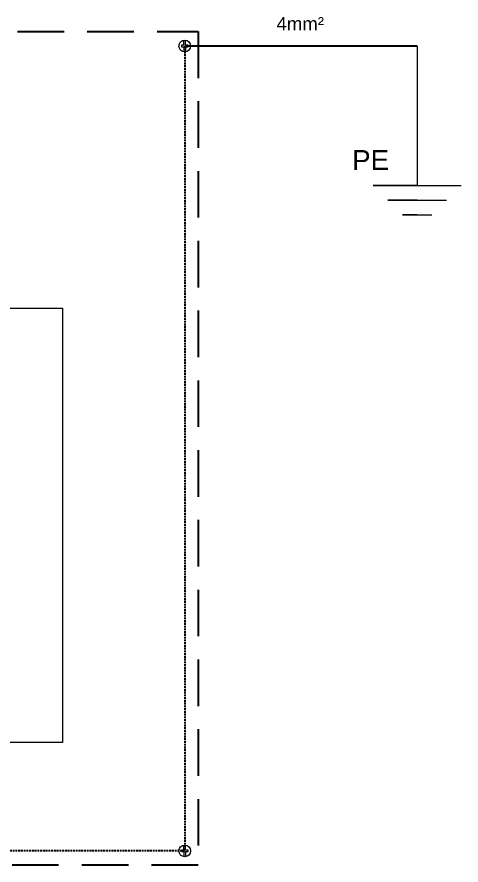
# Model space of a CAD drawing. Header units: millimetres. Extents: x 2820 to 3024, y 1658 to 1957.
# Drawn here: x 2939.2 to 2999.8, y 1826.5 to 1942.3 of the extents above; entities that cross this region are included whole.
import ezdxf

# ---------------------------------------------------------------- set-up
doc = ezdxf.new("R2010")
doc.units = ezdxf.units.MM
doc.linetypes.add('DASHED2', pattern=[0.375, 0.25, -0.125])
doc.linetypes.add('HIDDEN', pattern=[9.525, 6.35, -3.175])
for name, color, linetype, lineweight in [('01_Puissance', 250, 'Continuous', 20), ('02_Commande', 250, 'Continuous', 18), ('03_Symbole', 250, 'Continuous', 15), ('Layer1', 253, 'DASHED2', 18), ('trait fin', 253, 'HIDDEN', 18)]:
    doc.layers.add(name, color=color, linetype=linetype, lineweight=lineweight)
doc.layers.add('04_Texte', color=7, linetype='Continuous')
doc.styles.get("Standard").update_dxf_attribs({"font": 'arial.ttf'})

msp = doc.modelspace()

# ---------------------------------------------------------------- linework, layer by layer
at = {"layer": '01_Puissance', "lineweight": -3}
msp.add_line((2993.83, 1938.32), (2962.09, 1938.32), dxfattribs=at)
at = {"layer": '01_Puissance'}
for p, q in [((2993.83, 1938.32), (2993.83, 1919.29)), ((2993.83, 1919.29), (2987.83, 1919.29)), ((2987.83, 1919.29), (2999.83, 1919.29)), ((2993.83, 1917.29), (2989.83, 1917.29)), ((2989.83, 1917.29), (2997.83, 1917.29)), ((2993.83, 1915.29), (2991.83, 1915.29)), ((2991.83, 1915.29), (2995.83, 1915.29))]:
    msp.add_line(p, q, dxfattribs=at)
at = {"layer": '02_Commande'}
for p, q in [((2928.43, 1902.52), (2945.41, 1902.52)), ((2945.41, 1902.52), (2945.41, 1843.24)), ((2945.41, 1843.24), (2860.88, 1843.26))]:
    msp.add_line(p, q, dxfattribs=at)
at = {"layer": '03_Symbole', "color": 7, "linetype": 'Continuous'}
for p, q in [((2961.63, 1938.43), (2961.63, 1938.22)), ((2961.98, 1938.43), (2961.63, 1938.43)), ((2961.63, 1938.22), (2961.98, 1938.22)), ((2961.98, 1938.43), (2961.98, 1939.11)), ((2961.98, 1938.22), (2961.98, 1937.53)), ((2962.2, 1938.43), (2962.2, 1939.11)), ((2962.55, 1938.43), (2962.2, 1938.43)), ((2962.2, 1938.22), (2962.2, 1937.53)), ((2962.2, 1938.22), (2962.55, 1938.22)), ((2962.55, 1938.22), (2962.55, 1938.43)), ((2961.98, 1828.56), (2961.98, 1829.24)), ((2962.2, 1828.56), (2962.2, 1829.24)), ((2961.63, 1828.56), (2961.63, 1828.35)), ((2961.98, 1828.56), (2961.63, 1828.56)), ((2961.63, 1828.35), (2961.98, 1828.35)), ((2961.98, 1828.35), (2961.98, 1827.66)), ((2962.55, 1828.56), (2962.2, 1828.56)), ((2962.2, 1828.35), (2962.2, 1827.66)), ((2962.2, 1828.35), (2962.55, 1828.35)), ((2962.55, 1828.35), (2962.55, 1828.56))]:
    msp.add_line(p, q, dxfattribs=at)
for centre in [(2962.09, 1938.32), (2962.09, 1828.45)]:
    msp.add_circle(centre, 0.798, dxfattribs=at)
at = {"layer": 'Layer1', "lineweight": -3}
for p, q in [((2962.09, 1938.32), (2962.09, 1828.45)), ((2962.09, 1828.45), (2871.88, 1828.46))]:
    msp.add_line(p, q, dxfattribs=at)
at = {"layer": 'trait fin', "lineweight": -3}
msp.add_lwpolyline([(2824.96, 1940.3), (2963.92, 1940.3), (2963.92, 1826.52), (2824.96, 1826.52)], close=True, dxfattribs=at)

# ---------------------------------------------------------------- texts
at = {"layer": '04_Texte', "lineweight": -3, "insert": (2974.62, 1942.27), "char_height": 1.818, "attachment_point": 1}
msp.add_mtext_dynamic_manual_height_columns('4mm²', width=14.5847, gutter_width=9.09, heights=[0], dxfattribs=at)
at = {"layer": '04_Texte', "insert": (2984.96, 1924.12), "char_height": 2.704, "attachment_point": 1}
msp.add_mtext_dynamic_manual_height_columns('PE', width=10.8148, gutter_width=13.52, heights=[0], dxfattribs=at)

doc.saveas('drawing.dxf')
